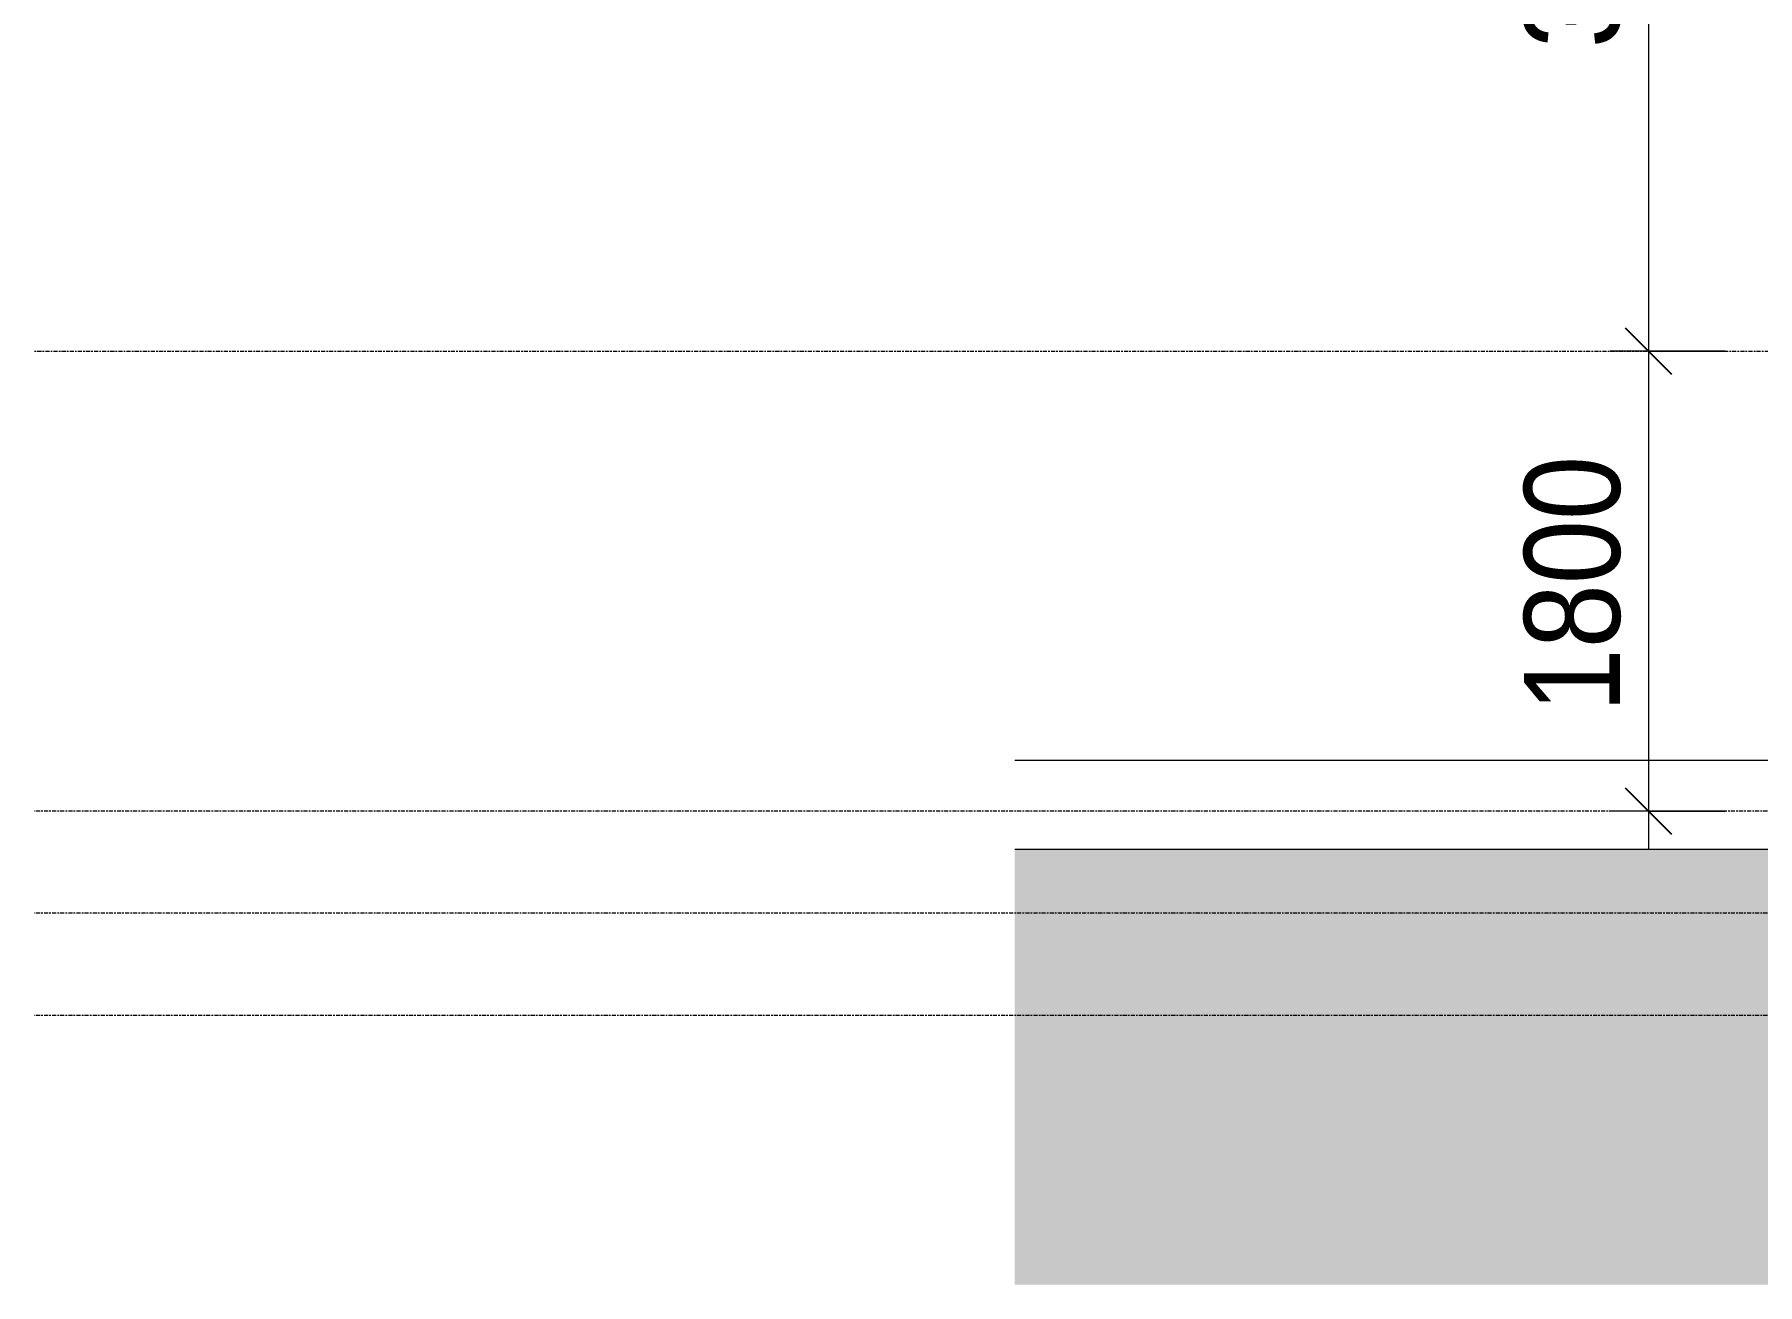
# Model space of a CAD drawing. Header units: millimetres. Extents: x 1240 to 198004, y -7796 to 35300.
# Drawn here: x 104944 to 111690, y -1454 to 3440 of the extents above; entities that cross this region are included whole.
import ezdxf

# ---------------------------------------------------------------- set-up
doc = ezdxf.new("R2010")
doc.units = ezdxf.units.MM
doc.linetypes.add('Centre', pattern=[31.75, 6.35, -4.7625, 15.875, -4.7625])
for name, color, linetype, lineweight in [('A-ANNO-DIMS', 211, 'Continuous', 9), ('A-ANNO-DIMS-150', 211, 'Continuous', 9), ('A-DETL-GENF-3', 9, 'Continuous', 9), ('A-DETL-THIN', 151, 'Continuous', 9), ('A-FLOR', 192, 'Continuous', 9), ('A-FLOR-LEVL-2', 51, 'Centre', 9)]:
    doc.layers.add(name, color=color, linetype=linetype, lineweight=lineweight)
doc.styles.add('UTM Avo', font='', dxfattribs={"width": 0.9, "height": 375})
doc.styles.get('UTM Avo').set_extended_font_data('UTM Avo')
doc.dimstyles.new('1_Dim_chi_tiet_2_5', dxfattribs={"dimscale": 304.8, "dimtxt": 374.737856, "dimasz": 0.590551, "dimexe": 0.492126, "dimexo": 0.0625, "dimgap": 0.049213, "dimtad": 1, "dimdec": 0, "dimrnd": 5, "dimzin": 0, "dimdsep": 46, "dimtxsty": 'UTM Avo', "dimblk1": 'OBLIQUE', "dimblk2": 'OBLIQUE', "dimsah": 1, "dimcen": 0.09, "dimdle": 0.492126, "dimazin": 0, "dimtfac": 1, "dimtdec": 4, "dimtix": 1, "dimtmove": 0, "dimatfit": 3, "dimfxl": 0.984252, "dimfxlon": 1, "dimtvp": 1, "dimtolj": 1, "dimtzin": 0, "dimarcsym": 2})

# ---------------------------------------------------------------- blocks, each defined once
blk = doc.blocks.new('DIMBLOCK90-TKCS_MẶT ĐỨNG NỘI KHU 2')
at = {"layer": 'A-ANNO-DIMS-150', "lineweight": 25}
for p, q in [((111263.4, 5600), (111173.4, 5690)), ((111263.4, 5600), (111353.4, 5510)), ((111263.4, 2200), (111173.4, 2290)), ((111263.4, 2200), (111353.4, 2110))]:
    blk.add_line(p, q, dxfattribs=at)
at = {"layer": 'A-ANNO-DIMS-150'}
for p, q in [((111563.4, 5600), (111113.4, 5600)), ((111263.4, 5600), (111263.4, 2200)), ((111263.4, 5600), (111563.4, 5600)), ((111563.4, 2200), (111113.4, 2200)), ((111263.4, 2200), (111563.4, 2200))]:
    blk.add_line(p, q, dxfattribs=at)
at = {"layer": 'A-ANNO-DIMS-150', "color": 0, "insert": (110776.3, 3386.5), "char_height": 375, "width": 1232.471, "attachment_point": 1, "rotation": 90, "line_spacing_factor": 1.110334, "style": 'UTM Avo'}
blk.add_mtext('3400', dxfattribs=at)
blk = doc.blocks.new('_Oblique')
at = {"color": 0, "linetype": 'ByBlock', "lineweight": -2}
blk.add_line((-0.5, -0.5), (0.5, 0.5), dxfattribs=at)
blk = doc.blocks.new('DIMBLOCK91-TKCS_MẶT ĐỨNG NỘI KHU 2')
at = {"layer": 'A-ANNO-DIMS-150', "lineweight": 25}
for p, q in [((111263.4, 2200), (111173.4, 2290)), ((111263.4, 2200), (111353.4, 2110)), ((111263.4, 400), (111173.4, 490)), ((111263.4, 400), (111353.4, 310))]:
    blk.add_line(p, q, dxfattribs=at)
at = {"layer": 'A-ANNO-DIMS-150'}
for p, q in [((111563.4, 2200), (111113.4, 2200)), ((111263.4, 2200), (111263.4, 250)), ((111263.4, 2200), (111563.4, 2200)), ((111563.4, 400), (111113.4, 400)), ((111263.4, 400), (111563.4, 400))]:
    blk.add_line(p, q, dxfattribs=at)
at = {"layer": 'A-ANNO-DIMS-150', "color": 0, "insert": (110776.3, 786.5), "char_height": 375, "width": 1232.471, "attachment_point": 1, "rotation": 90, "line_spacing_factor": 1.110334, "style": 'UTM Avo'}
blk.add_mtext('1800', dxfattribs=at)

msp = doc.modelspace()

# ---------------------------------------------------------------- hatches: boundary and pattern name
at = {"layer": 'A-DETL-GENF-3'}
h = msp.add_hatch(dxfattribs=at)
h.set_pattern_fill('FP_70', color=256, style=0, pattern_type=2)
h.set_pattern_definition([(0, (196301.1, 0), (725.805, 725.805), [725.805, -725.805]), (0, (196301.1, 272.2), (725.805, 725.805), [725.805, -725.805]), (0, (196301.1, 544.35), (725.805, 725.805), [725.805, -725.805]), (90, (196391.8, 635.1), (-725.805, 725.805), [725.805, -725.805]), (90, (196664, 635.1), (-725.805, 725.805), [725.805, -725.805]), (90, (196936.2, 635.1), (-725.805, 725.805), [725.805, -725.805])])
h.paths.add_polyline_path([(190674.3, -1453.5), (190674.3, -100), (188112.9, -100), (188112.9, 500), (175412.9, 500), (175412.9, 650), (173064.2, 650), (173064.2, 550), (172765.8, 550), (172765.8, 950), (171364.2, 950), (171364.2, 750), (171164.2, 750), (171164.2, 1950), (167865.8, 1950), (167865.8, 1700), (167665.8, 1700), (167665.8, 1950), (165763.2, 1950), (165763.2, 1690), (165565.8, 1690), (165565.8, 1950), (162965.8, 1950), (162965.8, 1700), (162766.2, 1700), (162766.2, 1950), (160765.8, 1950), (160765.8, 1700), (160565.8, 1700), (160565.8, 1950), (156365.8, 1950), (156365.8, 1550), (156065.5, 1550), (156065.5, 1950), (152064.2, 1950), (152064.2, 1550), (151764.2, 1550), (151764.2, 1000), (148714.8, 900), (137714.8, 900), (134913.6, 700), (122864.8, 700), (120864.8, 400), (114882.9, 175.2), (114882.9, -100), (114582.9, -100), (114582.9, 250), (112182.9, 250), (112182.9, -100), (111882.9, -100), (111882.9, 250), (108782.1, 250), (108782.1, -1453.5), (189987, -1453.5)])

# ---------------------------------------------------------------- linework, layer by layer
at = {"layer": 'A-DETL-THIN'}
msp.add_line((111882.9, 250), (108782.1, 250), dxfattribs=at)
at = {"layer": 'A-FLOR'}
msp.add_line((108782.1, 600), (111882.9, 600), dxfattribs=at)
at = {"layer": 'A-FLOR-LEVL-2'}
for p, q in [((104944.5, 2200), (192607.3, 2200)), ((192607.3, 400), (104944.5, 400)), ((194512.3, 0), (104944.5, 0)), ((192607.3, -400), (104944.5, -400))]:
    msp.add_line(p, q, dxfattribs=at)

# ---------------------------------------------------------------- dimensions: what is measured, and where the dimension line sits
at = {"layer": 'A-ANNO-DIMS'}
for base, p1, p2, override, picture, middle in [((111263.4, 2200), (111563.4, 5600), (111563.4, 2200), {"dimpost": '<>', "dimfxl": 3400}, 'DIMBLOCK90-TKCS_MẶT ĐỨNG NỘI KHU 2', (111054.4, 3900)), ((111263.4, 400), (111563.4, 2200), (111563.4, 400), {"dimpost": '<>', "dimfxl": 1800}, 'DIMBLOCK91-TKCS_MẶT ĐỨNG NỘI KHU 2', (111054.4, 1300))]:
    dim = msp.add_linear_dim(base=base, p1=p1, p2=p2, angle=90, dimstyle='1_Dim_chi_tiet_2_5', override=override, dxfattribs=at)
    dim.commit()
    dim.dimension.update_dxf_attribs({"geometry": picture, "text_midpoint": middle})

doc.saveas('drawing.dxf')
